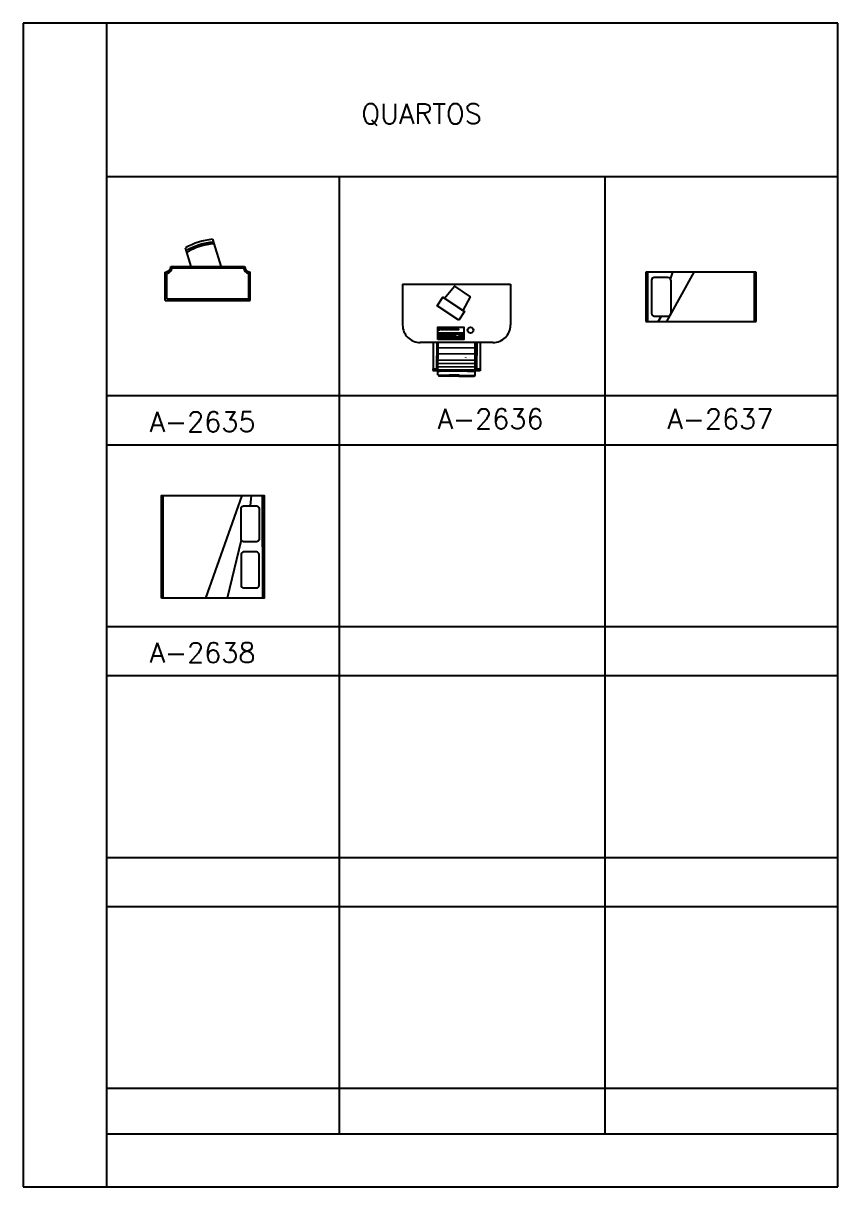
# Model space of a CAD drawing. Extents: x -59.1 to 26.7, y 12.6 to 48.
# Drawn here: x 2.19 to 26.69, y 12.62 to 47.62 of the extents above; entities that cross this region are included whole.
import ezdxf

# ---------------------------------------------------------------- set-up
doc = ezdxf.new("R2010")
doc.units = 0
doc.header["$MEASUREMENT"] = 0
for name, color, linetype in [('ELETRO', 11, 'CONTINUOUS'), ('FOLHA', 3, 'CONTINUOUS'), ('MOBILIA', 2, 'CONTINUOUS'), ('MOBILIARIO', 11, 'CONTINUOUS')]:
    doc.layers.add(name, color=color, linetype=linetype)
doc.styles.get("Standard").update_dxf_attribs({"font": 'txt.shx', "height": 0.15})

# ---------------------------------------------------------------- blocks, each defined once
blk = doc.blocks.new('FOLHAVERDE')
at = {"layer": 'FOLHA', "linetype": 'CONTINUOUS'}
for p, q in [((-5.455, 37.298), (-29.955, 37.298)), ((-29.955, 37.298), (-29.955, 2.298)), ((-27.455, 37.298), (-27.455, 2.298)), ((-5.455, 2.298), (-5.455, 37.298)), ((-27.455, 35.298), (-27.455, 2.298)), ((-29.955, 2.298), (-5.455, 2.298)), ((-27.455, 2.298), (-5.455, 2.298))]:
    blk.add_line(p, q, dxfattribs=at)

msp = doc.modelspace()

# ---------------------------------------------------------------- linework, layer by layer
at = {"layer": 'ELETRO'}
for p, q in [((14.692, 38.399), (14.692, 38.425)), ((14.692, 38.425), (14.717, 38.425)), ((14.692, 38.399), (14.717, 38.399)), ((14.692, 38.288), (15.181, 38.288)), ((14.692, 38.262), (15.181, 38.262)), ((14.692, 38.236), (15.181, 38.236)), ((14.692, 38.21), (15.13, 38.21)), ((14.692, 38.159), (14.743, 38.159)), ((14.717, 38.399), (14.717, 38.425)), ((14.717, 38.21), (14.717, 38.288)), ((14.743, 38.185), (15.181, 38.185)), ((14.769, 38.399), (14.769, 38.425)), ((14.769, 38.133), (14.769, 38.313)), ((14.769, 38.159), (15.181, 38.159)), ((14.795, 38.399), (14.795, 38.425)), ((14.795, 38.159), (14.795, 38.313)), ((14.82, 38.399), (14.82, 38.425)), ((14.82, 38.133), (14.82, 38.313)), ((14.846, 38.159), (14.846, 38.313)), ((14.872, 38.159), (14.872, 38.313)), ((14.898, 38.399), (14.898, 38.425)), ((14.898, 38.159), (14.898, 38.313)), ((14.924, 38.399), (14.924, 38.425)), ((14.924, 38.159), (14.924, 38.313)), ((14.949, 38.399), (14.949, 38.425)), ((14.949, 38.159), (14.949, 38.313)), ((14.975, 38.159), (14.975, 38.313)), ((15.001, 38.159), (15.001, 38.313)), ((15.027, 38.399), (15.027, 38.425)), ((15.027, 38.159), (15.027, 38.313)), ((15.052, 38.399), (15.052, 38.425)), ((15.052, 38.133), (15.052, 38.313)), ((15.078, 38.159), (15.078, 38.313)), ((15.104, 38.133), (15.104, 38.313)), ((15.13, 38.399), (15.13, 38.425)), ((15.13, 38.21), (15.13, 38.313)), ((15.156, 38.399), (15.156, 38.425)), ((15.156, 38.236), (15.156, 38.288)), ((15.207, 38.288), (15.285, 38.288)), ((15.207, 38.159), (15.285, 38.159)), ((15.207, 38.133), (15.207, 38.159)), ((15.233, 38.399), (15.233, 38.425)), ((15.233, 38.262), (15.233, 38.313)), ((15.259, 38.399), (15.259, 38.425)), ((15.259, 38.262), (15.259, 38.313)), ((15.285, 38.133), (15.285, 38.159)), ((15.31, 38.288), (15.413, 38.288)), ((15.31, 38.262), (15.388, 38.262)), ((15.31, 38.236), (15.388, 38.236)), ((15.31, 38.21), (15.413, 38.21)), ((15.31, 38.185), (15.388, 38.185)), ((15.31, 38.159), (15.388, 38.159)), ((15.336, 38.133), (15.336, 38.313)), ((15.362, 38.133), (15.362, 38.313)), ((15.388, 38.133), (15.388, 38.313)), ((14.769, 38.133), (15.104, 38.133)), ((15.207, 38.133), (15.285, 38.133))]:
    msp.add_line(p, q, dxfattribs=at)
for points in [[(14.666, 38.107), (14.666, 38.477), (15.439, 38.477), (15.439, 38.107)], [(14.743, 38.399), (14.743, 38.425), (14.846, 38.425), (14.846, 38.399)], [(14.872, 38.399), (14.872, 38.425), (14.975, 38.425), (14.975, 38.399)], [(15.001, 38.399), (15.001, 38.425), (15.078, 38.425), (15.078, 38.399)], [(15.104, 38.399), (15.104, 38.425), (15.181, 38.425), (15.181, 38.399)], [(15.207, 38.399), (15.207, 38.425), (15.285, 38.425), (15.285, 38.399)], [(15.207, 38.262), (15.207, 38.313), (15.285, 38.313), (15.285, 38.262)], [(15.31, 38.133), (15.31, 38.313), (15.413, 38.313), (15.413, 38.133)]]:
    msp.add_lwpolyline(points, close=True, dxfattribs=at)
for points in [[(14.743, 38.313), (14.743, 38.133), (14.692, 38.133), (14.692, 38.313), (15.181, 38.313), (15.181, 38.133), (15.13, 38.133), (15.13, 38.159)], [(15.233, 38.133), (15.233, 38.185), (15.259, 38.185), (15.259, 38.133)]]:
    msp.add_lwpolyline(points, dxfattribs=at)
at = {"layer": 'FOLHA', "linetype": 'CONTINUOUS'}
for p, q in [((26.69, 12.623), (26.69, 45.623)), ((26.69, 43.003), (4.69, 43.003)), ((11.69, 43.003), (11.69, 14.217)), ((19.69, 14.217), (19.69, 43.003)), ((4.69, 36.424), (26.69, 36.424)), ((4.69, 34.944), (26.69, 34.944)), ((4.69, 29.477), (26.69, 29.477)), ((4.69, 27.997), (26.69, 27.997)), ((4.69, 22.53), (26.69, 22.53)), ((4.69, 21.05), (26.69, 21.05)), ((4.69, 15.584), (26.69, 15.584)), ((4.69, 14.217), (26.69, 14.217)), ((4.69, 12.623), (26.69, 12.623))]:
    msp.add_line(p, q, dxfattribs=at)
at = {"layer": 'MOBILIA'}
for p, q in [((7.878, 41.125), (8.136, 40.313)), ((7.244, 40.307), (7.066, 40.866)), ((6.634, 40.307), (8.848, 40.307)), ((6.463, 39.285), (6.463, 40.137)), ((9.018, 39.285), (9.018, 40.137)), ((24.233, 40.14), (20.922, 40.14)), ((20.922, 40.14), (20.922, 38.65)), ((21.584, 39.974), (21.17, 39.974)), ((21.553, 38.65), (22.37, 40.14)), ((21.662, 39.92), (21.726, 40.14)), ((24.233, 38.65), (24.233, 40.14)), ((21.087, 39.891), (21.087, 38.898)), ((21.667, 39.891), (21.667, 38.898)), ((6.463, 39.285), (9.018, 39.285)), ((20.922, 38.65), (24.233, 38.65)), ((21.17, 38.815), (21.584, 38.815)), ((21.292, 38.65), (21.388, 38.815)), ((14.525, 38.017), (14.519, 37.231)), ((14.628, 38.017), (14.621, 37.23)), ((14.666, 37.051), (14.674, 38.017)), ((15.78, 37.042), (15.788, 38.017)), ((15.834, 38.017), (15.828, 37.22)), ((15.936, 38.017), (15.93, 37.219)), ((14.51, 37.231), (14.509, 37.175)), ((14.509, 37.175), (14.667, 37.174)), ((14.51, 37.231), (14.667, 37.23)), ((14.704, 37.162), (14.753, 37.161)), ((15.554, 37.155), (14.753, 37.161)), ((15.554, 37.155), (15.744, 37.153)), ((15.939, 37.219), (15.781, 37.221)), ((15.939, 37.164), (15.781, 37.165)), ((15.939, 37.219), (15.939, 37.164)), ((14.668, 37.038), (14.997, 37.036)), ((14.703, 37.014), (15.011, 37.011)), ((15.301, 37.033), (14.997, 37.036)), ((15.288, 37.009), (15.011, 37.011)), ((15.288, 37.009), (15.742, 37.005)), ((15.301, 37.033), (15.778, 37.029)), ((8.764, 33.413), (7.672, 30.328)), ((9.048, 33.413), (9.018, 33.105)), ((8.748, 32.076), (8.328, 30.328))]:
    msp.add_line(p, q, dxfattribs=at)
at = {"layer": 'MOBILIA', "linetype": 'CONTINUOUS'}
for p, q in [((13.602, 39.77), (13.602, 38.546)), ((13.602, 39.77), (16.847, 39.77)), ((16.847, 39.77), (16.847, 38.546)), ((16.319, 38.017), (14.131, 38.017))]:
    msp.add_line(p, q, dxfattribs=at)
msp.add_lwpolyline([(14.859, 39.351), (15.159, 39.709), (15.631, 39.395), (15.418, 38.98)], dxfattribs=at)
for points in [[(15.289, 38.694), (14.645, 39.122), (14.816, 39.379), (15.461, 38.952)], [(6.352, 30.328), (6.352, 33.413), (9.437, 33.413), (9.437, 30.328)]]:
    msp.add_lwpolyline(points, close=True, dxfattribs=at)
at = {"layer": 'MOBILIA'}
for points in [[(9.283, 32.102, -0.414214), (9.206, 32.025), (8.82, 32.025, -0.414214), (8.743, 32.102), (8.743, 33.028, -0.414214), (8.82, 33.105), (9.206, 33.105, -0.414214), (9.283, 33.028)], [(9.283, 31.639, 0.414214), (9.206, 31.717), (8.82, 31.717, 0.414214), (8.743, 31.639), (8.743, 30.714, 0.414214), (8.82, 30.637), (9.206, 30.637, 0.414214), (9.283, 30.714)]]:
    msp.add_lwpolyline(points, format="xyb", close=True, dxfattribs=at)
at = {"layer": 'MOBILIA', "linetype": 'CONTINUOUS'}
msp.add_circle((15.645, 38.389), 0.0868, dxfattribs=at)
at = {"layer": 'MOBILIA'}
for centre, radius, start, end in [((8.086, 39.065), 2.07, 95.7735, 119.5179), ((6.463, 40.307), 0.17, 270, 0), ((9.018, 40.307), 0.17, 180, 270), ((21.17, 39.891), 0.0828, 90, 180), ((21.584, 39.891), 0.0828, 0, 90), ((21.17, 38.898), 0.0828, 180, 270), ((21.584, 38.898), 0.0828, 270, 0), ((14.704, 37.124), 0.0371, 89.53, 179.53), ((15.743, 37.116), 0.0371, 359.53, 89.53), ((14.703, 37.051), 0.0371, 179.53, 269.53), ((15.743, 37.042), 0.0371, 269.53, 359.53)]:
    msp.add_arc(centre, radius, start, end, dxfattribs=at)
at = {"layer": 'MOBILIA', "linetype": 'CONTINUOUS'}
for centre, start, end in [((14.131, 38.546), 180, 270.0082), ((16.319, 38.546), 269.9918, 0)]:
    msp.add_arc(centre, 0.529, start, end, dxfattribs=at)
at = {"layer": 'MOBILIARIO'}
for p, q in [((6.672, 40.265), (8.81, 40.265)), ((8.118, 40.307), (8.136, 40.313)), ((6.506, 39.328), (6.506, 40.099)), ((8.976, 39.328), (8.976, 40.099)), ((20.971, 40.14), (20.971, 38.65)), ((24.183, 38.65), (24.183, 40.14)), ((6.506, 39.328), (8.976, 39.328)), ((14.673, 37.872), (15.787, 37.863)), ((14.67, 37.501), (15.784, 37.492)), ((14.671, 37.688), (15.785, 37.679)), ((14.667, 37.201), (15.781, 37.192)), ((14.668, 37.299), (15.782, 37.29)), ((14.669, 37.4), (15.783, 37.39)), ((6.399, 30.328), (6.399, 33.413)), ((9.391, 31.871), (9.391, 33.413)), ((9.391, 31.871), (9.391, 30.328))]:
    msp.add_line(p, q, dxfattribs=at)
msp.add_lwpolyline([(15.499, 37.555, 0.001329), (15.503, 37.563, 0.074983)], format="xyb", dxfattribs=at)
for centre, radius, start, end in [((8.071, 39.112), 1.936, 94.9388, 120.3527), ((8.062, 39.14), 1.855, 94.3781, 120.9134), ((6.463, 40.307), 0.213, 281.537, 348.463), ((9.018, 40.307), 0.213, 191.537, 258.463)]:
    msp.add_arc(centre, radius, start, end, dxfattribs=at)

# ---------------------------------------------------------------- block references
at = {"layer": 'FOLHA'}
msp.add_blockref('FOLHAVERDE', (32.146, 10.325), dxfattribs=at)

# ---------------------------------------------------------------- texts
at = {"layer": 'FOLHA', "linetype": 'CONTINUOUS'}
msp.add_text('QUARTOS', height=0.6, dxfattribs=at).set_placement((12.359, 44.601))
at = {"layer": 'FOLHA'}
for s, p in [('A-2635', (5.988, 35.336)), ('A-2636', (14.651, 35.419)), ('A-2637', (21.564, 35.419)), ('A-2638', (5.988, 28.389))]:
    msp.add_text(s, height=0.6, dxfattribs=at).set_placement(p)

doc.saveas('drawing.dxf')
